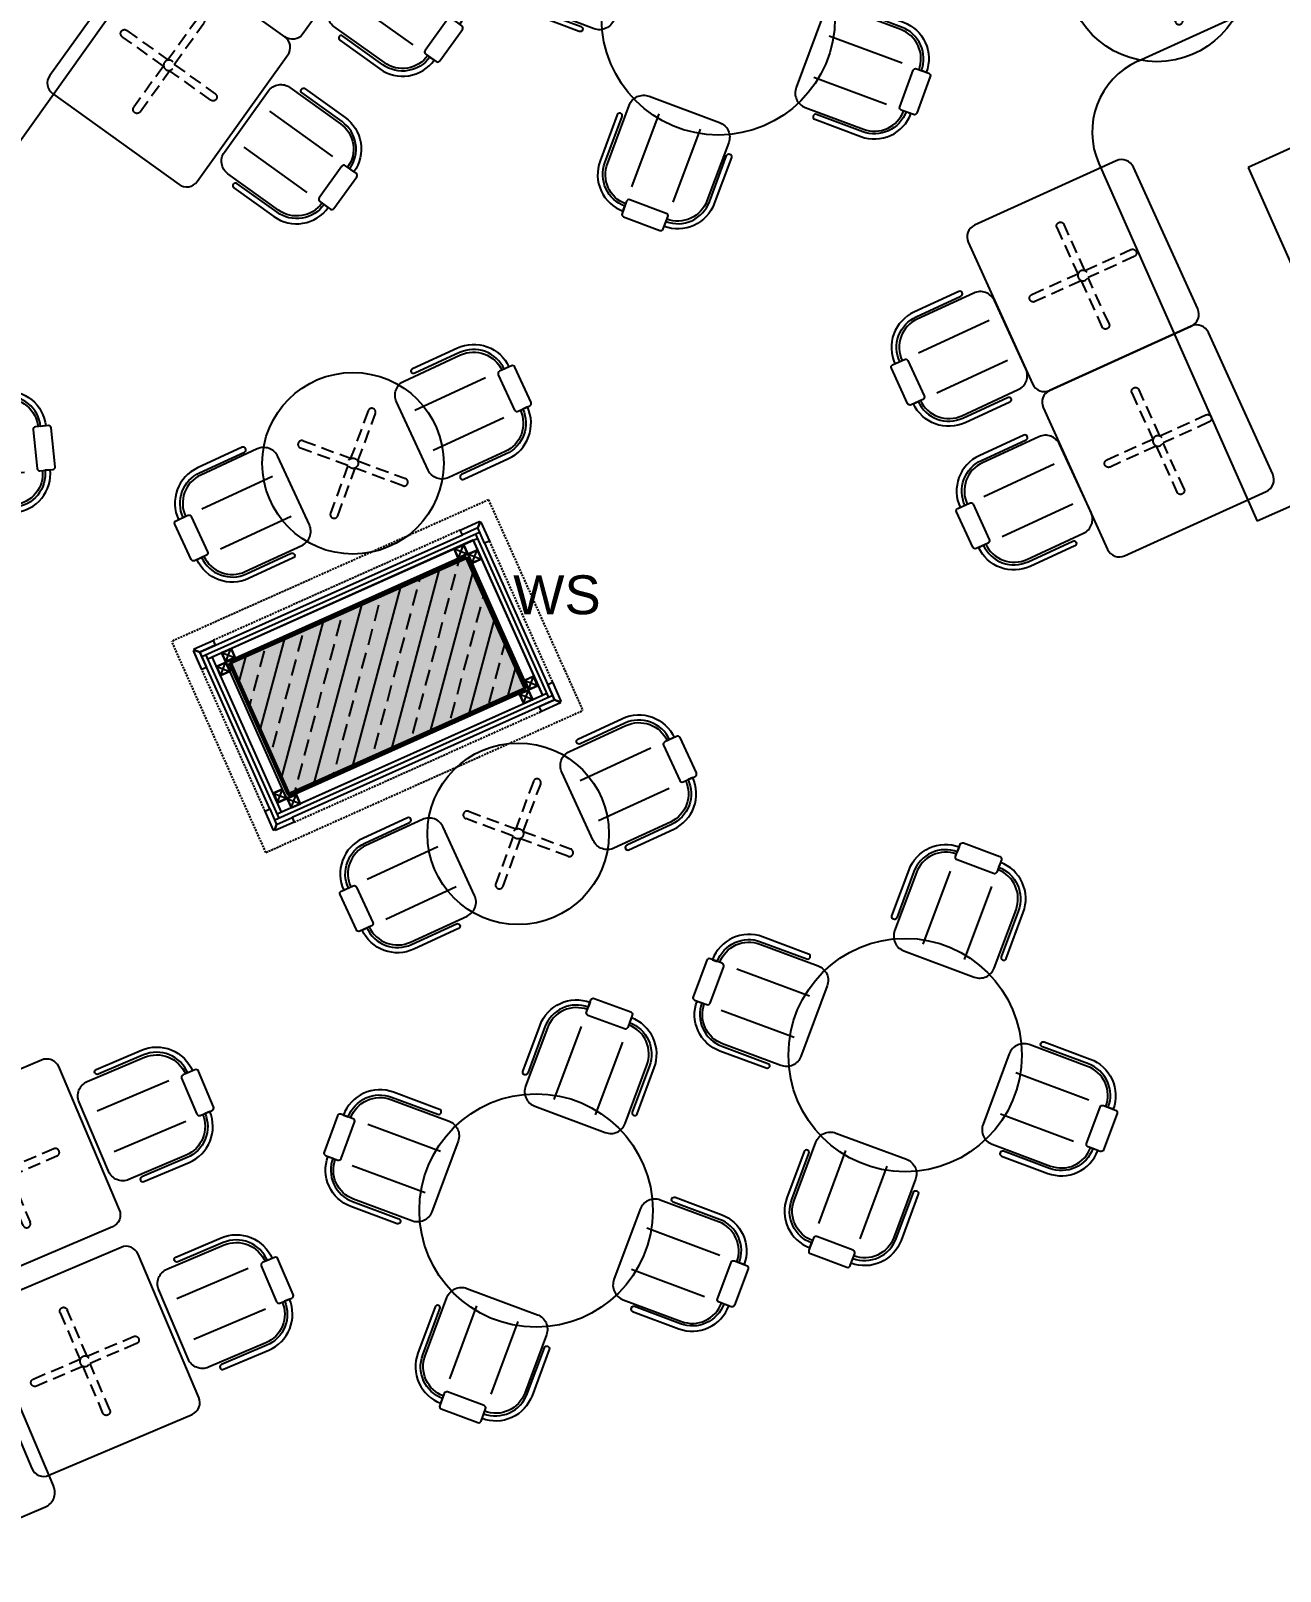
# Model space of a CAD drawing. Header units: millimetres. Extents: x 2562 to 7288, y 778 to 5635.
# Drawn here: x 4197 to 4679, y 1909 to 2503 of the extents above; entities that cross this region are included whole.
import ezdxf

# ---------------------------------------------------------------- set-up
doc = ezdxf.new("R2010")
doc.units = ezdxf.units.MM
doc.linetypes.add('HIDDEN', pattern=[0.375, 0.25, -0.125])
doc.linetypes.add('x-ref_base plan 1$0$C2-A104-16$0$HIDDEN', pattern=[0.375, 0.25, -0.125])
for name, color, linetype in [('0-gnl-knst-metal', 3, 'Continuous'), ('0-gnl-mevcut', 253, 'Continuous'), ('0-gnl-ust', 191, 'HIDDEN'), ('1-gnl-ahsap', 33, 'Continuous'), ('2-tef-hrkt-mobilya', 251, 'Continuous'), ('2-tef-sbt-mobilya', 251, 'Continuous'), ('BH-DO-NOTLAR', 12, 'Continuous'), ('DUV-SOLİD', 251, 'Continuous')]:
    doc.layers.add(name, color=color, linetype=linetype)
for name, color, linetype, lineweight in [('DUVAR', 4, 'Continuous', 50), ('MBDS-TEXT', 7, 'Continuous', 9), ('x-ref_base plan 1$0$SHG-LANDSCAPING', 252, 'Continuous', 18), ('x-ref_base plan 1$0$SHG-WALL-HATCH', 252, 'Continuous', 5), ('x-ref_base plan 1$0$SHG-WALLS-EXISTING', 214, 'Continuous', 18)]:
    doc.layers.add(name, color=color, linetype=linetype, lineweight=lineweight)
doc.styles.get("Standard").update_dxf_attribs({"font": 'arial.ttf'})

# ---------------------------------------------------------------- blocks, each defined once
blk = doc.blocks.new('x-ref_base plan 1$0$sedir2')
for points in [[(4625.42, 474.65), (4479.42, 474.65, -0.414214), (4467.42, 486.65), (4467.42, 533.65, -0.414214), (4473.42, 539.65), (4631.42, 539.65)], [(4625.42, 474.65, 0.414214), (4637.42, 486.65), (4637.42, 533.65, 0.414214), (4631.42, 539.65)], [(4625.42, 474.65), (4479.42, 474.65, -0.414214), (4467.42, 486.65), (4467.42, 516.65, -1), (4477.42, 516.65), (4477.42, 486.65, 0.414214), (4479.42, 484.65), (4625.42, 484.65)], [(4625.42, 474.65, 0.414214), (4637.42, 486.65), (4637.42, 516.65, 1), (4627.42, 516.65), (4627.42, 486.65, -0.414214), (4625.42, 484.65)]]:
    blk.add_lwpolyline(points, format="xyb")
for points in [[(4552.42, 494.65), (4552.42, 534.65)], [(4477.42, 489.65), (4627.42, 489.65)]]:
    blk.add_lwpolyline(points)
blk = doc.blocks.new('x-ref_base plan 1$0$masa sandalye kara masa')
blk.add_lwpolyline([(4484.12, 1341.93), (4544.12, 1341.93, -0.414214), (4549.12, 1336.93), (4549.12, 1276.93, -0.414214), (4544.12, 1271.93), (4484.12, 1271.93, -0.414214), (4479.12, 1276.93), (4479.12, 1336.93, -0.414214)], format="xyb", close=True)
at = {"linetype": 'x-ref_base plan 1$0$C2-A104-16$0$HIDDEN', "ltscale": 20}
for points in [[(4515.62, 1308.43), (4515.62, 1327.93, 0.414214), (4514.12, 1329.43), (4514.12, 1329.43, 0.414214), (4512.62, 1327.93), (4512.62, 1308.43)], [(4512.62, 1305.43), (4493.12, 1305.43, -0.414214), (4491.62, 1306.93), (4491.62, 1306.93, -0.414214), (4493.12, 1308.43), (4512.62, 1308.43)], [(4515.62, 1308.43), (4535.12, 1308.43, -0.414214), (4536.62, 1306.93), (4536.62, 1306.93, -0.414214), (4535.12, 1305.43), (4515.62, 1305.43)], [(4512.62, 1305.43), (4512.62, 1285.93, 0.414214), (4514.12, 1284.43), (4514.12, 1284.43, 0.414214), (4515.62, 1285.93), (4515.62, 1305.43)]]:
    blk.add_lwpolyline(points, format="xyb", dxfattribs=at)
blk.add_circle((4514.12, 1306.93), 2, dxfattribs=at)
blk = doc.blocks.new('x-ref_base plan 1$0$sandalye')
for points in [[(4690.04, 1399.53), (4690.04, 1418.53, -0.414214), (4705.04, 1433.53), (4705.04, 1431.53, 0.414214), (4692.04, 1418.53), (4692.04, 1399.53, -1)], [(4722.04, 1434.53, 0.414214), (4721.04, 1435.53), (4706.04, 1435.53, 0.414214), (4705.04, 1434.53), (4705.04, 1429.53, 0.414214), (4706.04, 1428.53), (4721.04, 1428.53, 0.414214), (4722.04, 1429.53)], [(4737.04, 1399.53), (4737.04, 1418.53, 0.414214), (4722.04, 1433.53), (4722.04, 1431.53, -0.414214), (4735.04, 1418.53), (4735.04, 1399.53, 1)]]:
    blk.add_lwpolyline(points, format="xyb", close=True)
blk.add_lwpolyline([(4722.04, 1430.53, -0.414214), (4734.04, 1418.53), (4734.04, 1394.53, -0.414214), (4728.04, 1388.53), (4699.04, 1388.53, -0.414214), (4693.04, 1394.53), (4693.04, 1418.53, -0.414214), (4705.04, 1430.53)], format="xyb")
for points in [[(4705.04, 1423.53), (4705.04, 1393.53)], [(4722.04, 1423.53), (4722.04, 1393.53)]]:
    blk.add_lwpolyline(points)
blk.add_arc((4736.04, 1399.53), 1, 180, 0)
blk = doc.blocks.new('x-ref_base plan 1$0$masa 70 yuvarlak')
at = {"linetype": 'x-ref_base plan 1$0$C2-A104-16$0$HIDDEN', "ltscale": 20}
for points in [[(4585.62, 996.48), (4585.62, 1015.98, 0.414214), (4584.12, 1017.48), (4584.12, 1017.48, 0.414214), (4582.62, 1015.98), (4582.62, 996.48)], [(4582.62, 993.48), (4563.12, 993.48, -0.414214), (4561.62, 994.98), (4561.62, 994.98, -0.414214), (4563.12, 996.48), (4582.62, 996.48)], [(4582.62, 993.48), (4582.62, 973.98, 0.414214), (4584.12, 972.48), (4584.12, 972.48, 0.414214), (4585.62, 973.98), (4585.62, 993.48)], [(4585.62, 996.48), (4605.12, 996.48, -0.414214), (4606.62, 994.98), (4606.62, 994.98, -0.414214), (4605.12, 993.48), (4585.62, 993.48)]]:
    blk.add_lwpolyline(points, format="xyb", dxfattribs=at)
blk.add_circle((4584.12, 994.98), 35)
blk.add_circle((4584.12, 994.98), 2, dxfattribs=at)
blk = doc.blocks.new('REINFORCEMENT')
at = {"layer": 'DUV-SOLİD'}
h = blk.add_hatch(dxfattribs=at)
h.set_pattern_fill('ANSI33', color=256, scale=2, angle=30, style=0)
h.set_pattern_definition([(75, (-31498.619, -9036.518), (-12.26726, 3.287), []), (75, (-31490.841, -9032.028), (-12.26726, 3.287), [6.35, -3.175])])
h.paths.add_polyline_path([(-29495.11, -6143.36), (-29586.28, -6184.06), (-29563.99, -6234.89), (-29472.36, -6193.98)])
at = {"layer": 'DUVAR', "linetype": 'Continuous'}
for p, q in [((-29495.11, -6143.36), (-29586.28, -6184.06)), ((-29495.16, -6143.25), (-29472.36, -6193.98)), ((-29586.28, -6184.06), (-29563.65, -6234.74)), ((-29563.99, -6234.89), (-29472.64, -6193.98))]:
    blk.add_line(p, q, dxfattribs=at)
blk = doc.blocks.new('40x40 kutu profil')
for points in [[(2, -2), (-2, -2), (-2, 2), (2, 2)], [(1.85, -1.85), (-1.85, -1.85), (-1.85, 1.85), (1.85, 1.85)]]:
    blk.add_lwpolyline(points, close=True)
at = {"color": 251}
for points in [[(-1.85, 1.85), (1.85, -1.85)], [(-1.85, -1.85), (1.85, 1.85)]]:
    blk.add_lwpolyline(points, dxfattribs=at)
blk = doc.blocks.new('boh')
at = {"layer": 'x-ref_base plan 1$0$SHG-WALL-HATCH'}
h = blk.add_hatch(color=256, dxfattribs=at)
h.paths.add_polyline_path([(-50117.15, -17732.22), (-50034.35, -17614.48), (-49883.52, -17720.55), (-49893.06, -17734.12), (-49885, -17739.86), (-49865.85, -17712.99), (-49871.15, -17709.21), (-49695.36, -17462.62), (-49695.36, -17422.82), (-49877.33, -17293.1), (-49877.4, -17293.2), (-50153.53, -17679.83), (-50163.3, -17672.85), (-50360.76, -17949.33), (-50360.76, -17949.33), (-50363.26, -17952.83), (-50339.88, -17969.33), (-50237.55, -17824.89), (-50124.79, -17905.11), (-50124.5, -17904.98), (-50124.66, -17905.21), (-50036.9, -17967.64), (-50036.37, -17967.42), (-50036.66, -17967.81), (-49884.51, -18076.05), (-49852.23, -18099.07), (-49778.23, -17995.28), (-49969.75, -17858.75), (-49949.44, -17830.25), (-49956.91, -17824.92), (-49966.34, -17838.32), (-49974.19, -17832.8), (-49976.15, -17831.42), (-49976.15, -17831.42), (-49984.66, -17825.44)])
h.paths.add_polyline_path([(-50067.71, -17574.93), (-49886.01, -17320.06), (-49715.83, -17441.38), (-49897.52, -17696.25)], flags=16)
h.paths.add_polyline_path([(-50020.42, -18330.56), (-49852.36, -18099.26), (-49878.93, -18080.08), (-49884.54, -18076.09), (-50014.3, -18258.48), (-50268.3, -18077.79), (-50304.33, -18128.45)])
h.paths.add_polyline_path([(-50095.22, -17156.18), (-50086.51, -17143.97), (-50103.44, -17131.9), (-50096.86, -17122.66), (-50133.27, -17122.66), (-50136.58, -17126.7)])
h.paths.add_polyline_path([(-50293.75, -17616.42), (-50287.24, -17621.06), (-49994.09, -17209.85), (-50005.09, -17202.02), (-50013.79, -17214.23), (-50009.31, -17217.42)])
h.paths.add_polyline_path([(-51718.65, -19644.21), (-51696.58, -19696.99), (-51676.22, -19688.48), (-51698.29, -19635.7)], flags=9)
h.paths.add_polyline_path([(-51407.22, -19513.01), (-51385.15, -19565.79), (-51364.79, -19557.27), (-51386.86, -19504.49)], flags=9)
h.paths.add_polyline_path([(-53133.33, -20478.85), (-53014.84, -20478.85), (-53014.84, -20434.71), (-53133.33, -20434.71)], flags=9)
h.paths.add_polyline_path([(-52168.23, -20183.94), (-52106.12, -20183.94), (-52106.12, -20161.87), (-52168.23, -20161.87)], flags=9)
h.paths.add_polyline_path([(-52271.69, -20922.88), (-52012.88, -20922.88), (-52012.88, -20878.74), (-52271.69, -20878.74)], flags=9)
h.paths.add_polyline_path([(-51847.35, -21114.15), (-51728.85, -21114.15), (-51728.85, -21070.01), (-51847.35, -21070.01)], flags=9)
h.paths.add_polyline_path([(-51017.62, -19075.08), (-50832.23, -19075.08), (-50832.23, -19030.94), (-51017.62, -19030.94)], flags=9)
h.paths.add_polyline_path([(-51195.04, -19269.3), (-51058.87, -19269.3), (-51058.87, -19225.17), (-51195.04, -19225.17)], flags=9)
h.paths.add_polyline_path([(-51372.27, -19292.33), (-51292.93, -19292.33), (-51292.93, -19248.19), (-51372.27, -19248.19)], flags=9)
h.paths.add_polyline_path([(-51262.74, -20921.58), (-51003.93, -20921.58), (-51003.93, -20877.45), (-51262.74, -20877.45)], flags=9)
h.paths.add_polyline_path([(-50758.06, -20409.89), (-50683.72, -20409.89), (-50683.72, -20387.82), (-50758.06, -20387.82)], flags=9)
h.paths.add_polyline_path([(-52080.43, -19680.92), (-52055.45, -19680.92), (-52055.45, -19658.85), (-52080.43, -19658.85)], flags=9)
h.paths.add_polyline_path([(-51721.04, -19787.97), (-51696.05, -19787.97), (-51696.05, -19765.91), (-51721.04, -19765.91)], flags=9)
h.paths.add_polyline_path([(-51714.06, -20458.99), (-51689.07, -20458.99), (-51689.07, -20436.92), (-51714.06, -20436.92)], flags=9)
h.paths.add_polyline_path([(-51873.54, -20765.64), (-51848.55, -20765.64), (-51848.55, -20743.57), (-51873.54, -20743.57)], flags=9)
h.paths.add_polyline_path([(-52920.93, -20205.77), (-52895.95, -20205.77), (-52895.95, -20183.7), (-52920.93, -20183.7)], flags=9)
h.paths.add_polyline_path([(-52696.25, -20247.36), (-52563.34, -20247.36), (-52563.34, -20169.49), (-52696.25, -20169.49)], flags=9)
h.paths.add_polyline_path([(-51144.46, -19471.95), (-50957.7, -19387.5), (-50975.89, -19347.29), (-51162.65, -19431.74)], flags=9)
h.paths.add_polyline_path([(-50873.39, -19299.53), (-50784.26, -19299.53), (-50784.26, -19221.66), (-50873.39, -19221.66)], flags=9)
h.paths.add_polyline_path([(-51438.98, -19970.77), (-51375.41, -19970.77), (-51375.41, -19926.63), (-51438.98, -19926.63)], flags=9)
h.paths.add_polyline_path([(-52119.84, -20097.97), (-51963.17, -20024.89), (-51981.82, -19984.89), (-52138.5, -20057.97)], flags=9)
h = blk.add_hatch(color=256, dxfattribs=at)
h.paths.add_polyline_path([(-50117.15, -17732.22), (-50034.35, -17614.48), (-49883.52, -17720.55), (-49893.06, -17734.12), (-49885, -17739.86), (-49865.85, -17712.99), (-49871.15, -17709.21), (-49695.36, -17462.62), (-49695.36, -17422.82), (-49877.33, -17293.1), (-49877.4, -17293.2), (-50153.53, -17679.83), (-50163.3, -17672.85), (-50360.76, -17949.33), (-50360.76, -17949.33), (-50363.26, -17952.83), (-50339.88, -17969.33), (-50237.55, -17824.89), (-50124.79, -17905.11), (-50124.5, -17904.98), (-50124.66, -17905.21), (-50036.9, -17967.64), (-50036.37, -17967.42), (-50036.66, -17967.81), (-49884.51, -18076.05), (-49852.23, -18099.07), (-49778.23, -17995.28), (-49969.75, -17858.75), (-49949.44, -17830.25), (-49956.91, -17824.92), (-49966.34, -17838.32), (-49974.19, -17832.8), (-49976.15, -17831.42), (-49976.15, -17831.42), (-49984.66, -17825.44)])
h.paths.add_polyline_path([(-50067.71, -17574.93), (-49886.01, -17320.06), (-49715.83, -17441.38), (-49897.52, -17696.25)], flags=16)
h.paths.add_polyline_path([(-50020.42, -18330.56), (-49852.36, -18099.26), (-49878.93, -18080.08), (-49884.54, -18076.09), (-50014.3, -18258.48), (-50268.3, -18077.79), (-50304.33, -18128.45)])
h.paths.add_polyline_path([(-50095.22, -17156.18), (-50086.51, -17143.97), (-50103.44, -17131.9), (-50096.86, -17122.66), (-50133.27, -17122.66), (-50136.58, -17126.7)])
h.paths.add_polyline_path([(-50293.75, -17616.42), (-50287.24, -17621.06), (-49994.09, -17209.85), (-50005.09, -17202.02), (-50013.79, -17214.23), (-50009.31, -17217.42)])
h.paths.add_polyline_path([(-51718.65, -19644.21), (-51696.58, -19696.99), (-51676.22, -19688.48), (-51698.29, -19635.7)], flags=9)
h.paths.add_polyline_path([(-51407.22, -19513.01), (-51385.15, -19565.79), (-51364.79, -19557.27), (-51386.86, -19504.49)], flags=9)
h.paths.add_polyline_path([(-53133.33, -20478.85), (-53014.84, -20478.85), (-53014.84, -20434.71), (-53133.33, -20434.71)], flags=9)
h.paths.add_polyline_path([(-52168.23, -20183.94), (-52106.12, -20183.94), (-52106.12, -20161.87), (-52168.23, -20161.87)], flags=9)
h.paths.add_polyline_path([(-52271.69, -20922.88), (-52012.88, -20922.88), (-52012.88, -20878.74), (-52271.69, -20878.74)], flags=9)
h.paths.add_polyline_path([(-51847.35, -21114.15), (-51728.85, -21114.15), (-51728.85, -21070.01), (-51847.35, -21070.01)], flags=9)
h.paths.add_polyline_path([(-51017.62, -19075.08), (-50832.23, -19075.08), (-50832.23, -19030.94), (-51017.62, -19030.94)], flags=9)
h.paths.add_polyline_path([(-51195.04, -19269.3), (-51058.87, -19269.3), (-51058.87, -19225.17), (-51195.04, -19225.17)], flags=9)
h.paths.add_polyline_path([(-51372.27, -19292.33), (-51292.93, -19292.33), (-51292.93, -19248.19), (-51372.27, -19248.19)], flags=9)
h.paths.add_polyline_path([(-51262.74, -20921.58), (-51003.93, -20921.58), (-51003.93, -20877.45), (-51262.74, -20877.45)], flags=9)
h.paths.add_polyline_path([(-50758.06, -20409.89), (-50683.72, -20409.89), (-50683.72, -20387.82), (-50758.06, -20387.82)], flags=9)
h.paths.add_polyline_path([(-52080.43, -19680.92), (-52055.45, -19680.92), (-52055.45, -19658.85), (-52080.43, -19658.85)], flags=9)
h.paths.add_polyline_path([(-51721.04, -19787.97), (-51696.05, -19787.97), (-51696.05, -19765.91), (-51721.04, -19765.91)], flags=9)
h.paths.add_polyline_path([(-51714.06, -20458.99), (-51689.07, -20458.99), (-51689.07, -20436.92), (-51714.06, -20436.92)], flags=9)
h.paths.add_polyline_path([(-51873.54, -20765.64), (-51848.55, -20765.64), (-51848.55, -20743.57), (-51873.54, -20743.57)], flags=9)
h.paths.add_polyline_path([(-52920.93, -20205.77), (-52895.95, -20205.77), (-52895.95, -20183.7), (-52920.93, -20183.7)], flags=9)
h.paths.add_polyline_path([(-52696.25, -20247.36), (-52563.34, -20247.36), (-52563.34, -20169.49), (-52696.25, -20169.49)], flags=9)
h.paths.add_polyline_path([(-51144.46, -19471.95), (-50957.7, -19387.5), (-50975.89, -19347.29), (-51162.65, -19431.74)], flags=9)
h.paths.add_polyline_path([(-50873.39, -19299.53), (-50784.26, -19299.53), (-50784.26, -19221.66), (-50873.39, -19221.66)], flags=9)
h.paths.add_polyline_path([(-51438.98, -19970.77), (-51375.41, -19970.77), (-51375.41, -19926.63), (-51438.98, -19926.63)], flags=9)
h.paths.add_polyline_path([(-52119.84, -20097.97), (-51963.17, -20024.89), (-51981.82, -19984.89), (-52138.5, -20057.97)], flags=9)
at = {"layer": '0-gnl-mevcut'}
blk.add_blockref('REINFORCEMENT', (-22625.96, -13503.28), dxfattribs=at)
blk.add_blockref('REINFORCEMENT', (-22625.96, -13503.28), dxfattribs=at)
blk.add_blockref('REINFORCEMENT', (-22625.96, -13503.28), dxfattribs=at)

msp = doc.modelspace()

# ---------------------------------------------------------------- hatches: boundary and pattern name
at = {"layer": 'x-ref_base plan 1$0$SHG-WALL-HATCH'}
h = msp.add_hatch(color=256, dxfattribs=at)
h.paths.add_polyline_path([(6369.35, 4214.03), (6452.15, 4331.78), (6602.99, 4225.7), (6593.45, 4212.13), (6601.5, 4206.39), (6620.66, 4233.26), (6615.36, 4237.04), (6791.15, 4483.64), (6791.15, 4523.43), (6609.18, 4653.16), (6609.11, 4653.05), (6332.98, 4266.43), (6323.21, 4273.4), (6125.75, 3996.92), (6125.75, 3996.92), (6123.25, 3993.42), (6146.63, 3976.92), (6248.95, 4121.36), (6361.71, 4041.14), (6362.01, 4041.27), (6361.85, 4041.05), (6449.61, 3978.61), (6450.13, 3978.84), (6449.85, 3978.44), (6601.99, 3870.21), (6634.28, 3847.18), (6708.27, 3950.97), (6516.75, 4087.51), (6537.07, 4116.01), (6529.6, 4121.33), (6520.17, 4107.93), (6512.32, 4113.45), (6510.36, 4114.83), (6510.36, 4114.83), (6501.85, 4120.82)])
h.paths.add_polyline_path([(6418.8, 4371.33), (6600.49, 4626.19), (6770.68, 4504.87), (6588.98, 4250)], flags=16)
h.paths.add_polyline_path([(6466.09, 3615.69), (6634.14, 3846.99), (6607.58, 3866.18), (6601.96, 3870.17), (6472.21, 3687.77), (6218.21, 3868.46), (6182.17, 3817.81)])
h.paths.add_polyline_path([(6391.29, 4790.07), (6399.99, 4802.28), (6383.07, 4814.35), (6389.65, 4823.59), (6353.24, 4823.59), (6349.93, 4819.55)])
h.paths.add_polyline_path([(6192.76, 4329.83), (6199.27, 4325.19), (6492.42, 4736.4), (6481.42, 4744.23), (6472.71, 4732.02), (6477.19, 4728.83)])
h.paths.add_polyline_path([(4767.86, 2302.04), (4789.93, 2249.26), (4810.29, 2257.77), (4788.22, 2310.55)], flags=9)
h.paths.add_polyline_path([(5079.29, 2433.25), (5101.36, 2380.47), (5121.72, 2388.98), (5099.65, 2441.76)], flags=9)
h.paths.add_polyline_path([(3353.17, 1467.41), (3471.67, 1467.41), (3471.67, 1511.54), (3353.17, 1511.54)], flags=9)
h.paths.add_polyline_path([(4318.28, 1762.31), (4380.38, 1762.31), (4380.38, 1784.38), (4318.28, 1784.38)], flags=9)
h.paths.add_polyline_path([(4214.82, 1023.37), (4473.63, 1023.37), (4473.63, 1067.51), (4214.82, 1067.51)], flags=9)
h.paths.add_polyline_path([(4639.16, 832.11), (4757.65, 832.11), (4757.65, 876.24), (4639.16, 876.24)], flags=9)
h.paths.add_polyline_path([(5468.89, 2871.18), (5654.28, 2871.18), (5654.28, 2915.31), (5468.89, 2915.31)], flags=9)
h.paths.add_polyline_path([(5291.47, 2676.95), (5427.64, 2676.95), (5427.64, 2721.09), (5291.47, 2721.09)], flags=9)
h.paths.add_polyline_path([(5114.24, 2653.92), (5193.58, 2653.92), (5193.58, 2698.06), (5114.24, 2698.06)], flags=9)
h.paths.add_polyline_path([(5223.77, 1024.67), (5482.58, 1024.67), (5482.58, 1068.81), (5223.77, 1068.81)], flags=9)
h.paths.add_polyline_path([(5728.45, 1536.37), (5802.79, 1536.37), (5802.79, 1558.44), (5728.45, 1558.44)], flags=9)
h.paths.add_polyline_path([(4406.07, 2265.33), (4431.06, 2265.33), (4431.06, 2287.4), (4406.07, 2287.4)], flags=9)
h.paths.add_polyline_path([(4765.47, 2158.28), (4790.46, 2158.28), (4790.46, 2180.35), (4765.47, 2180.35)], flags=9)
h.paths.add_polyline_path([(4772.45, 1487.26), (4797.43, 1487.26), (4797.43, 1509.33), (4772.45, 1509.33)], flags=9)
h.paths.add_polyline_path([(4612.97, 1180.61), (4637.96, 1180.61), (4637.96, 1202.68), (4612.97, 1202.68)], flags=9)
h.paths.add_polyline_path([(3565.57, 1740.49), (3590.56, 1740.49), (3590.56, 1762.56), (3565.57, 1762.56)], flags=9)
h.paths.add_polyline_path([(3790.26, 1698.89), (3923.16, 1698.89), (3923.16, 1776.76), (3790.26, 1776.76)], flags=9)
h.paths.add_polyline_path([(5342.04, 2474.3), (5528.81, 2558.75), (5510.62, 2598.97), (5323.86, 2514.52)], flags=9)
h.paths.add_polyline_path([(5613.11, 2646.73), (5702.24, 2646.73), (5702.24, 2724.59), (5613.11, 2724.59)], flags=9)
h.paths.add_polyline_path([(5047.53, 1975.49), (5111.1, 1975.49), (5111.1, 2019.62), (5047.53, 2019.62)], flags=9)
h.paths.add_polyline_path([(4366.67, 1848.28), (4523.34, 1921.36), (4504.68, 1961.36), (4348.01, 1888.28)], flags=9)
msp.add_hatch(color=256, dxfattribs=at).paths.add_polyline_path([(4296.56, 2208.08), (4273.93, 2258.76), (4365.44, 2299.61), (4388.19, 2248.99)])

# ---------------------------------------------------------------- linework, layer by layer
at = {"ltscale": 3}
for p, q in [((4262.57, 2263.1), (4260.59, 2263.86)), ((4399.44, 2244.74), (4401.43, 2243.98))]:
    msp.add_line(p, q, dxfattribs=at)
at = {"color": 1, "ltscale": 3}
msp.add_lwpolyline([(4267.33, 2261.28), (4367.91, 2306.34), (4394.74, 2246.44), (4294.09, 2201.35)], close=True, dxfattribs=at)
at = {"color": 3, "ltscale": 3}
msp.add_lwpolyline([(4273.93, 2258.76), (4365.44, 2299.61), (4388.19, 2248.99), (4296.56, 2208.08), (4273.93, 2258.76)], dxfattribs=at)
at = {"ltscale": 3}
msp.add_lwpolyline([(4273.93, 2258.76), (4365.44, 2299.61), (4388.08, 2249.07), (4296.56, 2208.08), (4273.93, 2258.76)], dxfattribs=at)
at = {"layer": '0-gnl-knst-metal', "color": 252}
for points in [[(4265.68, 2260.55), (4369.61, 2306.95)], [(4367.96, 2306.22), (4394.69, 2246.55)], [(4294.09, 2201.35), (4267.33, 2261.28)], [(4396.38, 2247.17), (4292.44, 2200.62)]]:
    msp.add_lwpolyline(points, dxfattribs=at)
msp.add_lwpolyline([(4272.61, 2259.26), (4365.95, 2300.93), (4389.4, 2248.57), (4296.05, 2206.76)], close=True, dxfattribs=at)
at = {"layer": '0-gnl-ust', "ltscale": 3}
for p, q in [((4373.91, 2321.79), (4251.74, 2267.25)), ((4373.91, 2321.79), (4410.27, 2240.6)), ((4363.03, 2310.14), (4267.69, 2267.58)), ((4374.25, 2305.85), (4398.6, 2251.49)), ((4288.08, 2185.87), (4251.74, 2267.25)), ((4287.74, 2201.83), (4260.14, 2263.66)), ((4288.08, 2185.87), (4410.27, 2240.6)), ((4298.97, 2197.54), (4394.33, 2240.26))]:
    msp.add_line(p, q, dxfattribs=at)
at = {"layer": '1-gnl-ahsap'}
for p, q in [((4369.78, 2310.97), (4370.53, 2312.95)), ((4262.57, 2263.1), (4363.84, 2308.31)), ((4263.31, 2261.46), (4370.51, 2309.33)), ((4368.87, 2308.59), (4397.07, 2245.65)), ((4372.44, 2305.04), (4399.44, 2244.74)), ((4260.14, 2263.66), (4260.59, 2263.86)), ((4260.59, 2263.86), (4260.39, 2264.32)), ((4289.57, 2202.64), (4262.57, 2263.1)), ((4293.13, 2199.09), (4264.95, 2262.19)), ((4398.71, 2246.38), (4291.49, 2198.36)), ((4399.44, 2244.74), (4298.15, 2199.37)), ((4401.88, 2244.19), (4401.43, 2243.98)), ((4401.43, 2243.98), (4401.63, 2243.53)), ((4291.46, 2194.73), (4291, 2194.52)), ((4291.46, 2194.73), (4292.22, 2196.71)), ((4291.66, 2194.27), (4291.46, 2194.73))]:
    msp.add_line(p, q, dxfattribs=at)
for points in [[(4363.02, 2310.14), (4370.33, 2313.41), (4370.53, 2312.95), (4369.78, 2310.97), (4363.84, 2308.31), (4363.03, 2310.14)], [(4369.78, 2310.97), (4370.53, 2312.95), (4370.99, 2313.15), (4374.25, 2305.85), (4372.44, 2305.04), (4369.78, 2310.97)], [(4260.14, 2263.66), (4260.59, 2263.86), (4262.57, 2263.1), (4265.22, 2257.17), (4263.4, 2256.35), (4260.14, 2263.66)], [(4260.39, 2264.32), (4267.69, 2267.58), (4268.51, 2265.75), (4262.57, 2263.1), (4260.59, 2263.86), (4260.39, 2264.32)], [(4396.79, 2250.67), (4398.61, 2251.49), (4401.88, 2244.19), (4401.43, 2243.98), (4399.44, 2244.74), (4396.79, 2250.67)], [(4393.51, 2242.08), (4399.44, 2244.74), (4401.43, 2243.98), (4401.63, 2243.53), (4394.33, 2240.26), (4393.51, 2242.08)], [(4287.74, 2201.83), (4289.57, 2202.64), (4292.22, 2196.71), (4291.46, 2194.73), (4291, 2194.52), (4287.74, 2201.83)], [(4291.66, 2194.27), (4291.46, 2194.73), (4292.22, 2196.71), (4298.15, 2199.37), (4298.97, 2197.54), (4291.66, 2194.28)]]:
    msp.add_lwpolyline(points, dxfattribs=at)
at = {"layer": '2-tef-hrkt-mobilya'}
msp.add_lwpolyline([(4140.97, 2498.44), (4447.97, 2929.47, -0.414214), (4464.72, 2932.22), (4502.9, 2904.81, -0.414214), (4504.28, 2896.44), (4190.28, 2455.66)], format="xyb", dxfattribs=at)
for centre in [(4462.54, 2507.44), (4534.59, 2107.76), (4392.26, 2047.86)]:
    msp.add_circle(centre, 45, dxfattribs=at)
at = {"layer": '2-tef-sbt-mobilya'}
for p, q in [((4624.32, 2490.9), (4750.63, 2548.42)), ((4787.18, 2504.77), (4666.94, 2449.88)), ((4609.33, 2451.44), (4670.44, 2313.64)), ((4666.94, 2449.88), (4718.01, 2334.74)), ((4727.12, 2338.78), (4670.44, 2313.64))]:
    msp.add_line(p, q, dxfattribs=at)
msp.add_arc((4636.75, 2463.6), 30, 114.48395, 203.91789, dxfattribs=at)
at = {"layer": 'x-ref_base plan 1$0$SHG-LANDSCAPING'}
msp.add_arc((-6289.35, 11995.93, -1203), 13268.95, 313.503684, 327.27993, dxfattribs=at)
at = {"layer": 'x-ref_base plan 1$0$SHG-WALL-HATCH'}
msp.add_lwpolyline([(4296.56, 2208.08), (4273.93, 2258.76), (4365.44, 2299.61), (4388.19, 2248.99)], close=True, dxfattribs=at)
at = {"layer": 'x-ref_base plan 1$0$SHG-WALLS-EXISTING'}
for p, q in [((4365.44, 2299.61), (4274.27, 2258.91)), ((4365.44, 2299.61), (4388.19, 2248.99)), ((4274.27, 2258.91), (4296.56, 2208.08)), ((4388.19, 2248.99), (4296.56, 2208.08))]:
    msp.add_line(p, q, dxfattribs=at)

# ---------------------------------------------------------------- block references
at = {"layer": '0-gnl-knst-metal', "rotation": 24.0596609618755}
for p in [(4363.3, 2301.94), (4368.59, 2299.92), (4273.62, 2261.9), (4271.6, 2256.62)]:
    msp.add_blockref('40x40 kutu profil', p, dxfattribs=at)
at = {"layer": '0-gnl-knst-metal', "xscale": -1, "rotation": 204.1974238940329}
for p in [(4390.41, 2251.21), (4388.4, 2245.92), (4293.53, 2207.67), (4298.81, 2205.66)]:
    msp.add_blockref('40x40 kutu profil', p, dxfattribs=at)
at = {"layer": '0-gnl-mevcut'}
msp.add_blockref('REINFORCEMENT', (33860.55, 8442.97), dxfattribs=at)
msp.add_blockref('REINFORCEMENT', (33860.55, 8442.97), dxfattribs=at)
msp.add_blockref('REINFORCEMENT', (33860.55, 8442.97), dxfattribs=at)
msp.add_blockref('REINFORCEMENT', (33860.55, 8442.97), dxfattribs=at)
at = {"layer": '2-tef-hrkt-mobilya'}
for name, p, rotation in [('x-ref_base plan 1$0$masa sandalye kara masa', (5861.79, 6975.56), 234.331973832906), ('x-ref_base plan 1$0$masa 70 yuvarlak', (852.53, -253.2), 24.08211336929978), ('x-ref_base plan 1$0$sandalye', (4081.98, -2381.12), 69.55463755828265), ('x-ref_base plan 1$0$sandalye', (5941.7, 7163.44), 234.331973832906), ('x-ref_base plan 1$0$sandalye', (5900.88, 7106.57), 234.331973832906), ('x-ref_base plan 1$0$sandalye', (9351.1, 2126.88), 159.5546375582823), ('x-ref_base plan 1$0$sandalye', (1108.31, 6044.07), 294.7789776171496), ('x-ref_base plan 1$0$masa 70 yuvarlak', (-323.84, 2986.7), 339.7789776171506), ('x-ref_base plan 1$0$sandalye', (2301.16, 6886.24), 275.8044891794787), ('x-ref_base plan 1$0$sandalye', (1172.04, 5901.24), 294.7789776171496), ('x-ref_base plan 1$0$masa 70 yuvarlak', (-260.11, 2843.87), 339.7789776171506), ('x-ref_base plan 1$0$sandalye', (4154.04, -2780.8), 69.55463755828265), ('x-ref_base plan 1$0$sandalye', (1101.81, 5872.6), 293), ('x-ref_base plan 1$0$masa sandalye kara masa', (1220.74, 5706.65), 293), ('x-ref_base plan 1$0$sandalye', (4011.71, -2840.7), 69.55463755828265), ('x-ref_base plan 1$0$sedir2', (1899.8, 5993.82), 293), ('x-ref_base plan 1$0$sandalye', (9423.15, 1727.21), 159.5546375582823), ('x-ref_base plan 1$0$sandalye', (1132.52, 5800.25), 293), ('x-ref_base plan 1$0$sandalye', (9280.82, 1667.31), 159.5546375582823)]:
    msp.add_blockref(name, p, dxfattribs=dict(at, rotation=rotation))
at = {"layer": '2-tef-hrkt-mobilya', "xscale": -1}
for name, p, rotation in [('x-ref_base plan 1$0$masa sandalye kara masa', (556.72, -415.93), 234.3319738329066), ('x-ref_base plan 1$0$sandalye', (1550.08, -1437.23), 249.554637558282), ('x-ref_base plan 1$0$masa sandalye kara masa', (3927.5, 7058.92), 114.4134264155058), ('x-ref_base plan 1$0$sandalye', (3860.26, 7246.95), 114.7789776171433), ('x-ref_base plan 1$0$masa sandalye kara masa', (3956.43, 6995.18), 114.4134264155058), ('x-ref_base plan 1$0$sandalye', (3583.92, 7186.86), 114.7789776171433), ('x-ref_base plan 1$0$sandalye', (3885.4, 7191.57), 114.7789776171433), ('x-ref_base plan 1$0$sandalye', (3647.65, 7044.03), 114.7789776171433), ('x-ref_base plan 1$0$sandalye', (8479.26, -804.7), 339.5546375582824), ('x-ref_base plan 1$0$sandalye', (8336.93, -864.59), 339.5546375582824), ('x-ref_base plan 1$0$sandalye', (1622.14, -1836.91), 249.554637558282), ('x-ref_base plan 1$0$sandalye', (1479.81, -1896.81), 249.554637558282), ('x-ref_base plan 1$0$masa sandalye kara masa', (4779.06, -2676.23), 293.0000000000006)]:
    msp.add_blockref(name, p, dxfattribs=dict(at, rotation=rotation))
at = {"layer": 'BH-DO-NOTLAR'}
msp.add_blockref('boh', (56486.51, 21946.25), dxfattribs=at)

# ---------------------------------------------------------------- texts
at = {"layer": 'MBDS-TEXT', "insert": (4074.96, 2292.7), "char_height": 15, "width": 649.3881, "attachment_point": 1}
msp.add_mtext('\\pi308.49181;WS', dxfattribs=at)

doc.saveas('drawing.dxf')
